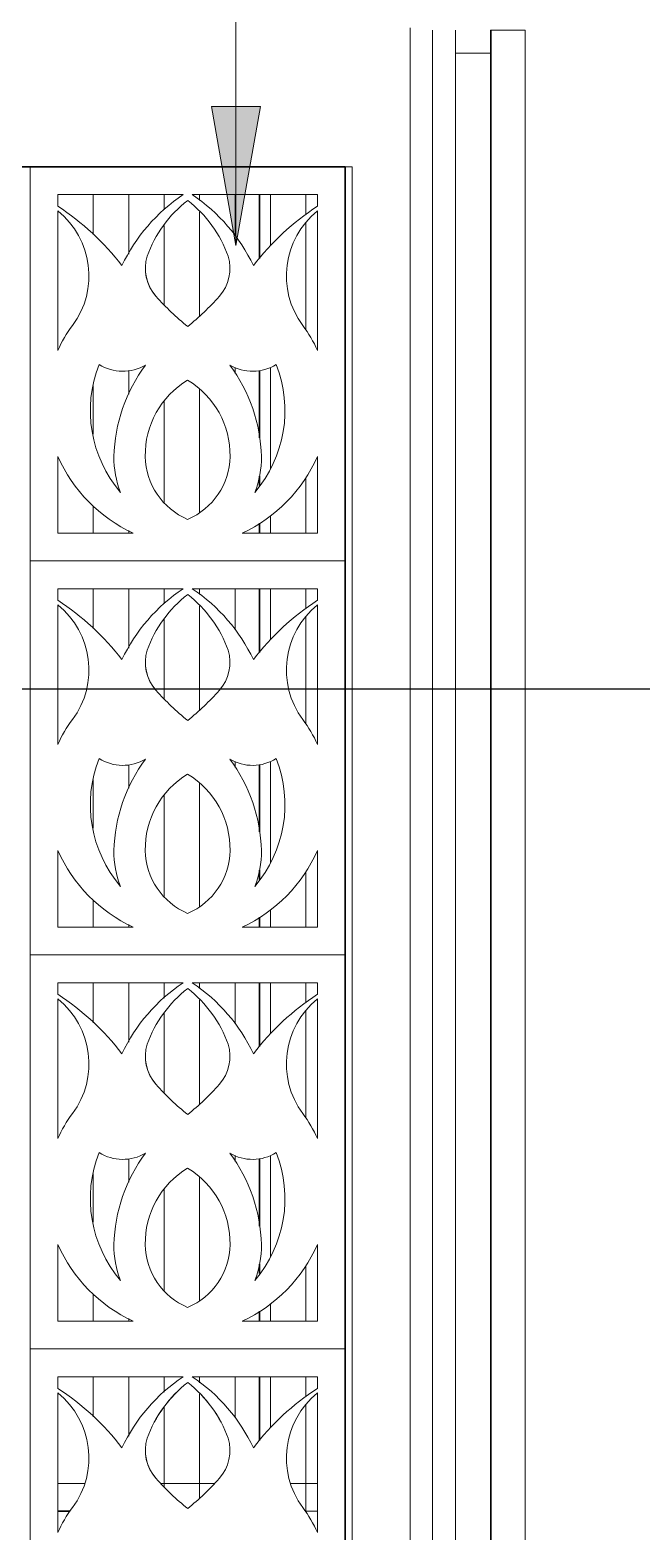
# Model space of a CAD drawing. Header units: millimetres. Extents: x -153298 to 620751, y -313239 to 250031.
# Drawn here: x 115923 to 117243, y -285742 to -282502 of the extents above; entities that cross this region are included whole.
import ezdxf

# ---------------------------------------------------------------- set-up
doc = ezdxf.new("R2010")
doc.units = ezdxf.units.MM
for name, color, linetype, lineweight in [('A-DETL', 7, 'Continuous', 70), ('A-GENM', 7, 'Continuous', 9), ('A-GLAZ-CURT', 7, 'Continuous', 9), ('A-ROOM-IDEN', 7, 'Continuous', 25), ('G-ANNO-TEXT', 7, 'Continuous', 9), ('WALL-E', 7, 'Continuous', 35)]:
    doc.layers.add(name, color=color, linetype=linetype, lineweight=lineweight)

# ---------------------------------------------------------------- blocks, each defined once
blk = doc.blocks.new('DPA_CP_Entrance Louver Grill Vertical Z - Louver Grill Vertical Z-V15-2120-01 ENTRANCE 1 SECTION A')
at = {"layer": 'A-GLAZ-CURT', "color": 7}
for p, q in [((-867267.4, 110810), (-867210.2, 110810)), ((-867267.4, 110810), (-867210.2, 110810)), ((-867045.3, 110810), (-866929.4, 110810)), ((-867045.3, 110810), (-866929.4, 110810)), ((-866764.6, 110810), (-866707.4, 110810)), ((-866764.6, 110810), (-866707.4, 110810)), ((-867241, 110750), (-867267.4, 110750)), ((-867267.4, 110750), (-867241, 110750)), ((-866707.4, 110750), (-866733.8, 110750)), ((-866733.8, 110750), (-866707.4, 110750))]:
    blk.add_line(p, q, dxfattribs=at)
blk = doc.blocks.new('GM_Louver Grill Vertical Z - Z Profile-V136-2120-01 ENTRANCE 1 SECTION A')
at = {"layer": 'A-GENM', "color": 7}
for p, q in [((-866808.8, 113479.7), (-866808.8, 113590)), ((-866808.8, 112998.2), (-866808.8, 113217.4)), ((-866808.8, 112860), (-866808.8, 112897.9)), ((-866808.8, 112629.7), (-866808.8, 112740)), ((-866808.8, 112148.2), (-866808.8, 112367.4)), ((-866808.8, 112010), (-866808.8, 112047.9)), ((-866808.8, 111779.7), (-866808.8, 111890)), ((-866808.8, 111298.2), (-866808.8, 111517.4)), ((-866808.8, 111160), (-866808.8, 111197.9)), ((-866808.8, 110929.7), (-866808.8, 111040))]:
    blk.add_line(p, q, dxfattribs=at)
blk = doc.blocks.new('GM_Louver Grill Vertical Z - Z Profile-V137-2120-01 ENTRANCE 1 SECTION A')
at = {"layer": 'A-GENM', "color": 7}
for p, q in [((-866885.2, 113501.4), (-866885.2, 113590)), ((-866885.2, 113204.4), (-866885.2, 113217.2)), ((-866885.2, 112651.4), (-866885.2, 112740)), ((-866885.2, 112354.4), (-866885.2, 112367.2)), ((-866885.2, 111801.4), (-866885.2, 111890)), ((-866885.2, 111504.4), (-866885.2, 111517.2)), ((-866885.2, 110951.4), (-866885.2, 111040))]:
    blk.add_line(p, q, dxfattribs=at)
blk = doc.blocks.new('GM_Louver Grill Vertical Z - Z Profile-V138-2120-01 ENTRANCE 1 SECTION A')
at = {"layer": 'A-GENM', "color": 7}
for p, q in [((-866961.6, 113577.2), (-866961.6, 113590)), ((-866961.6, 113328.3), (-866961.6, 113553.2)), ((-866961.6, 112904), (-866961.6, 113170.6)), ((-866961.6, 112727.2), (-866961.6, 112740)), ((-866961.6, 112478.3), (-866961.6, 112703.2)), ((-866961.6, 112054), (-866961.6, 112320.6)), ((-866961.6, 111877.2), (-866961.6, 111890)), ((-866961.6, 111628.3), (-866961.6, 111853.2)), ((-866961.6, 111204), (-866961.6, 111470.6)), ((-866961.6, 111027.2), (-866961.6, 111040)), ((-866961.6, 110778.3), (-866961.6, 111003.2))]:
    blk.add_line(p, q, dxfattribs=at)
blk = doc.blocks.new('GM_Louver Grill Vertical Z - Z Profile-V139-2120-01 ENTRANCE 1 SECTION A')
at = {"layer": 'A-GENM', "color": 7}
for p, q in [((-867038, 113557), (-867038, 113590)), ((-867038, 113352.5), (-867038, 113523.7)), ((-867038, 112925.5), (-867038, 113144.2)), ((-867038, 112707), (-867038, 112740)), ((-867038, 112502.5), (-867038, 112673.7)), ((-867038, 112075.5), (-867038, 112294.2)), ((-867038, 111857), (-867038, 111890)), ((-867038, 111652.5), (-867038, 111823.7)), ((-867038, 111225.5), (-867038, 111444.2)), ((-867038, 111007), (-867038, 111040)), ((-867038, 110802.5), (-867038, 110973.7))]:
    blk.add_line(p, q, dxfattribs=at)
blk = doc.blocks.new('GM_Louver Grill Vertical Z - Z Profile-V140-2120-01 ENTRANCE 1 SECTION A')
at = {"layer": 'A-GENM', "color": 7}
for p, q in [((-867114.4, 113461.8), (-867114.4, 113590)), ((-867114.4, 113159.6), (-867114.4, 113210)), ((-867114.4, 112860), (-867114.4, 112865.4)), ((-867114.4, 112611.8), (-867114.4, 112740)), ((-867114.4, 112309.6), (-867114.4, 112360)), ((-867114.4, 112010), (-867114.4, 112015.4)), ((-867114.4, 111761.8), (-867114.4, 111890)), ((-867114.4, 111459.6), (-867114.4, 111510)), ((-867114.4, 111160), (-867114.4, 111165.4)), ((-867114.4, 110911.8), (-867114.4, 111040))]:
    blk.add_line(p, q, dxfattribs=at)
blk = doc.blocks.new('GM_Louver Grill Vertical Z - Z Profile-V141-2120-01 ENTRANCE 1 SECTION A')
at = {"layer": 'A-GENM', "color": 7}
for p, q in [((-867190.9, 113503.8), (-867190.9, 113590)), ((-867190.9, 113073.2), (-867190.9, 113177.7)), ((-867190.9, 112860), (-867190.9, 112919)), ((-867190.9, 112653.8), (-867190.9, 112740)), ((-867190.9, 112223.2), (-867190.9, 112327.7)), ((-867190.9, 112010), (-867190.9, 112069)), ((-867190.9, 111803.8), (-867190.9, 111890)), ((-867190.9, 111373.2), (-867190.9, 111477.7)), ((-867190.9, 111160), (-867190.9, 111219)), ((-867190.9, 110953.8), (-867190.9, 111040))]:
    blk.add_line(p, q, dxfattribs=at)
blk = doc.blocks.new('GM_Louver Grill Vertical Z - Z Profile-V142-2120-01 ENTRANCE 1 SECTION A')
at = {"layer": 'A-GENM', "color": 7}
for p, q in [((-867267.3, 113564.9), (-867267.3, 113590)), ((-867267.3, 113254.1), (-867267.3, 113554.9)), ((-867267.3, 112860), (-867267.3, 113025.1)), ((-867267.3, 112714.9), (-867267.3, 112740)), ((-867267.3, 112404.1), (-867267.3, 112704.9)), ((-867267.3, 112010), (-867267.3, 112175.1)), ((-867267.3, 111864.9), (-867267.3, 111890)), ((-867267.3, 111554.1), (-867267.3, 111854.9)), ((-867267.3, 111160), (-867267.3, 111325.1)), ((-867267.3, 111014.9), (-867267.3, 111040)), ((-867267.3, 110750), (-867267.3, 111004.9))]:
    blk.add_line(p, q, dxfattribs=at)
blk = doc.blocks.new('GM_Louver Grill Vertical Z - Z Profile-V149-2120-01 ENTRANCE 1 SECTION A')
at = {"layer": 'A-GENM', "color": 7}
for p, q in [((-866732.4, 113546.6), (-866732.4, 113590)), ((-866732.4, 113297.9), (-866732.4, 113529)), ((-866732.4, 112860), (-866732.4, 112980.1)), ((-866732.4, 112696.6), (-866732.4, 112740)), ((-866732.4, 112447.9), (-866732.4, 112679)), ((-866732.4, 112010), (-866732.4, 112130.1)), ((-866732.4, 111846.6), (-866732.4, 111890)), ((-866732.4, 111597.9), (-866732.4, 111829)), ((-866732.4, 111160), (-866732.4, 111280.1)), ((-866732.4, 110996.6), (-866732.4, 111040)), ((-866732.4, 110750), (-866732.4, 110979))]:
    blk.add_line(p, q, dxfattribs=at)
blk = doc.blocks.new('CP_Facade_FeaturePanel - FeaturePanel-V168-2120-01 ENTRANCE 1 SECTION A')
at = {"layer": 'A-GLAZ-CURT', "color": 7}
for p, q in [((-866647.4, 111100), (-867327.4, 111100)), ((-867327.4, 111100), (-867327.4, 110250)), ((-867327.4, 110250), (-867327.4, 111100)), ((-867327.4, 111100), (-866647.4, 111100)), ((-866647.4, 110250), (-866647.4, 111100)), ((-866647.4, 111100), (-866647.4, 110250)), ((-867267.4, 111015), (-867267.4, 111040)), ((-867267.4, 111040), (-866997.4, 111040)), ((-866997.4, 111040), (-867267.4, 111040)), ((-867267.4, 111040), (-867267.4, 111015)), ((-866977.4, 111040), (-866707.4, 111040)), ((-866707.4, 111040), (-866977.4, 111040)), ((-866707.4, 111040), (-866707.4, 111015)), ((-866707.4, 111015), (-866707.4, 111040)), ((-867267.4, 110703.8), (-867267.4, 111005)), ((-867267.4, 111005), (-867267.4, 110703.8)), ((-866707.4, 111005), (-866707.4, 110703.8)), ((-866707.4, 110703.8), (-866707.4, 111005)), ((-867267.4, 110310), (-867267.4, 110475)), ((-867267.4, 110475), (-867267.4, 110310)), ((-866707.4, 110475), (-866707.4, 110310)), ((-866707.4, 110310), (-866707.4, 110475)), ((-867105.1, 110310), (-867267.4, 110310)), ((-867267.4, 110310), (-867105.1, 110310)), ((-866707.4, 110310), (-866869.7, 110310)), ((-866869.7, 110310), (-866707.4, 110310)), ((-867327.4, 110250), (-866647.4, 110250)), ((-866647.4, 110250), (-867327.4, 110250))]:
    blk.add_line(p, q, dxfattribs=at)
for centre, radius, start, end in [((-866783.1, 110722.3), 383.2, 123.9981, 154.5541), ((-866783.1, 110722.3), 383.2, 123.9981, 154.5541), ((-867191.6, 110722.3), 383.2, 25.4459, 56.0019), ((-867191.6, 110722.3), 383.2, 25.4459, 56.0019), ((-867574.1, 110545.2), 561, 37.5261, 56.8621), ((-867574.1, 110545.2), 561, 37.5261, 56.8621), ((-867380, 110865), 179.7, 323.3195, 51.1914), ((-867380, 110865), 179.7, 323.3195, 51.1914), ((-866824.6, 110817.3), 265.8, 127.7601, 160.2399), ((-866824.6, 110817.3), 265.8, 127.7601, 160.1388), ((-867150.1, 110817.3), 265.8, 19.7601, 52.2399), ((-867150.1, 110817.3), 265.8, 19.8612, 52.2399), ((-866400.7, 110545.2), 561, 123.1379, 142.4739), ((-866400.7, 110545.2), 561, 123.1379, 142.4739), ((-866594.8, 110865), 179.7, 128.8086, 216.6805), ((-866594.8, 110865), 179.7, 128.8086, 216.6805), ((-866987.9, 110881), 90.7, 163.2297, 221.8239), ((-866987.9, 110881), 90.7, 163.2297, 221.175), ((-866986.8, 110881), 90.7, 318.1761, 16.7703), ((-866986.8, 110881), 90.7, 318.1761, 16.7703), ((-866617.3, 111212.6), 588, 221.8239, 230.9994), ((-866617.3, 111212.6), 588, 221.8239, 230.9994), ((-867357.4, 111212.6), 588, 309.0006, 318.1761), ((-867357.4, 111212.6), 588, 309.0006, 318.1761), ((-867010, 110589.4), 281.7, 143.3195, 156.0312), ((-867010, 110589.4), 281.7, 143.3195, 156.0312), ((-866964.8, 110589.4), 281.7, 23.9688, 36.6805), ((-866964.8, 110589.4), 281.7, 23.9688, 36.6805), ((-866926.2, 110574.1), 271.1, 158.5051, 220.5829), ((-866926.2, 110574.1), 271.1, 158.5051, 220.5829), ((-867127.4, 110755.7), 96.8, 238.2187, 300.5888), ((-867127.4, 110755.7), 96.8, 238.2187, 300.5888), ((-866806.9, 110468.1), 339.5, 143.0177, 178.8347), ((-866806.9, 110468.1), 339.5, 143.0177, 178.8347), ((-866847.4, 110755.7), 96.8, 239.4112, 301.7813), ((-866847.4, 110755.7), 96.8, 239.4112, 301.7813), ((-867167.8, 110468.1), 339.5, 1.1653, 36.9823), ((-867167.8, 110468.1), 339.5, 1.1653, 36.9823), ((-867048.6, 110574.1), 271.1, 319.4171, 21.4949), ((-867048.6, 110574.1), 271.1, 319.4171, 21.4949), ((-866890.1, 110478.2), 188.8, 121.0217, 180.9783), ((-866890.1, 110478.2), 188.8, 121.0217, 180.9783), ((-867084.7, 110478.2), 188.8, 359.0217, 58.9783), ((-867084.7, 110478.2), 188.8, 359.0217, 58.9783), ((-866966.2, 110608.9), 329.6, 203.9688, 245.0817), ((-866966.2, 110608.9), 329.6, 203.9688, 245.0817), ((-866952.1, 110471), 194.3, 178.8347, 202.1764), ((-866952.1, 110471), 194.3, 178.8347, 202.1764), ((-866928.8, 110477.6), 150.1, 180.9783, 247.0217), ((-866928.8, 110477.6), 150.1, 180.9783, 247.0217), ((-867046, 110477.6), 150.1, 292.9783, 359.0217), ((-867046, 110477.6), 150.1, 292.9783, 359.0217), ((-867008.5, 110608.9), 329.6, 294.9183, 336.0312), ((-867008.5, 110608.9), 329.6, 294.9183, 336.0312), ((-867022.6, 110471), 194.3, 337.8236, 1.1653), ((-867022.6, 110471), 194.3, 337.8236, 1.1653)]:
    blk.add_arc(centre, radius, start, end, dxfattribs=at)
blk = doc.blocks.new('CP_Facade_FeaturePanel - FeaturePanel-V171-2120-01 ENTRANCE 1 SECTION A')
at = {"layer": 'A-GLAZ-CURT', "color": 7}
for p, q in [((-866647.4, 111950), (-867327.4, 111950)), ((-867327.4, 111950), (-867327.4, 111100)), ((-867327.4, 111100), (-867327.4, 111950)), ((-867327.4, 111950), (-866647.4, 111950)), ((-866647.4, 111100), (-866647.4, 111950)), ((-866647.4, 111950), (-866647.4, 111100)), ((-867267.4, 111865), (-867267.4, 111890)), ((-867267.4, 111890), (-866997.4, 111890)), ((-866997.4, 111890), (-867267.4, 111890)), ((-867267.4, 111890), (-867267.4, 111865)), ((-866977.4, 111890), (-866707.4, 111890)), ((-866707.4, 111890), (-866977.4, 111890)), ((-866707.4, 111890), (-866707.4, 111865)), ((-866707.4, 111865), (-866707.4, 111890)), ((-867267.4, 111553.8), (-867267.4, 111855)), ((-867267.4, 111855), (-867267.4, 111553.8)), ((-866707.4, 111855), (-866707.4, 111553.8)), ((-866707.4, 111553.8), (-866707.4, 111855)), ((-867267.4, 111160), (-867267.4, 111325)), ((-867267.4, 111325), (-867267.4, 111160)), ((-866707.4, 111325), (-866707.4, 111160)), ((-866707.4, 111160), (-866707.4, 111325)), ((-867105.1, 111160), (-867267.4, 111160)), ((-867267.4, 111160), (-867105.1, 111160)), ((-866707.4, 111160), (-866869.7, 111160)), ((-866869.7, 111160), (-866707.4, 111160)), ((-867327.4, 111100), (-866647.4, 111100)), ((-866647.4, 111100), (-867327.4, 111100))]:
    blk.add_line(p, q, dxfattribs=at)
for centre, radius, start, end in [((-866783.1, 111572.3), 383.2, 123.9981, 154.5541), ((-866783.1, 111572.3), 383.2, 123.9981, 154.5541), ((-866824.6, 111667.3), 265.8, 127.7601, 160.2399), ((-866824.6, 111667.3), 265.8, 127.7601, 160.2399), ((-867150.1, 111667.3), 265.8, 19.7601, 52.2399), ((-867150.1, 111667.3), 265.8, 19.7601, 52.2399), ((-867191.6, 111572.3), 383.2, 25.4459, 56.0019), ((-867191.6, 111572.3), 383.2, 25.4459, 56.0019), ((-867574.1, 111395.2), 561, 37.5261, 56.8621), ((-867574.1, 111395.2), 561, 37.5261, 56.8621), ((-867380, 111715), 179.7, 323.3195, 51.1914), ((-867380, 111715), 179.7, 323.3195, 51.1914), ((-866400.7, 111395.2), 561, 123.1379, 142.4739), ((-866400.7, 111395.2), 561, 123.1379, 142.4739), ((-866594.8, 111715), 179.7, 128.8086, 216.6805), ((-866594.8, 111715), 179.7, 128.8086, 216.6805), ((-866987.9, 111731), 90.7, 163.2297, 221.8239), ((-866987.9, 111731), 90.7, 163.2297, 221.175), ((-866986.8, 111731), 90.7, 318.1761, 16.7703), ((-866986.8, 111731), 90.7, 318.1761, 16.7703), ((-866617.3, 112062.6), 588, 221.8239, 230.9994), ((-866617.3, 112062.6), 588, 221.8239, 230.9994), ((-867357.4, 112062.6), 588, 309.0006, 318.1761), ((-867357.4, 112062.6), 588, 309.0006, 318.1761), ((-867010, 111439.4), 281.7, 143.3195, 156.0312), ((-867010, 111439.4), 281.7, 143.3195, 156.0312), ((-866964.8, 111439.4), 281.7, 23.9688, 36.6805), ((-866964.8, 111439.4), 281.7, 23.9688, 36.6805), ((-866926.2, 111424.1), 271.1, 158.5051, 220.5829), ((-866926.2, 111424.1), 271.1, 158.5051, 220.5829), ((-867127.4, 111605.7), 96.8, 238.2187, 300.5888), ((-867127.4, 111605.7), 96.8, 238.2187, 300.5888), ((-866806.9, 111318.1), 339.5, 143.0177, 178.8347), ((-866806.9, 111318.1), 339.5, 143.0177, 178.8347), ((-866847.4, 111605.7), 96.8, 239.4112, 301.7813), ((-866847.4, 111605.7), 96.8, 239.4112, 301.7813), ((-867167.8, 111318.1), 339.5, 1.1653, 36.9823), ((-867167.8, 111318.1), 339.5, 1.1653, 36.9823), ((-867048.6, 111424.1), 271.1, 319.4171, 21.4949), ((-867048.6, 111424.1), 271.1, 319.4171, 21.4949), ((-866890.1, 111328.2), 188.8, 121.0217, 180.9783), ((-866890.1, 111328.2), 188.8, 121.0217, 180.9783), ((-867084.7, 111328.2), 188.8, 359.0217, 58.9783), ((-867084.7, 111328.2), 188.8, 359.0217, 58.9783), ((-866966.2, 111458.9), 329.6, 203.9688, 245.0817), ((-866966.2, 111458.9), 329.6, 203.9688, 245.0817), ((-866952.1, 111321), 194.3, 178.8347, 202.1764), ((-866952.1, 111321), 194.3, 178.8347, 202.1764), ((-866928.8, 111327.6), 150.1, 180.9783, 247.0217), ((-866928.8, 111327.6), 150.1, 180.9783, 247.0217), ((-867046, 111327.6), 150.1, 292.9783, 359.0217), ((-867046, 111327.6), 150.1, 292.9783, 359.0217), ((-867008.5, 111458.9), 329.6, 294.9183, 336.0312), ((-867008.5, 111458.9), 329.6, 294.9183, 336.0312), ((-867022.6, 111321), 194.3, 337.8236, 1.1653), ((-867022.6, 111321), 194.3, 337.8236, 1.1653)]:
    blk.add_arc(centre, radius, start, end, dxfattribs=at)
blk = doc.blocks.new('DPA_CP_Entrance Louver Grill Vertical Z - Louver Grill Vertical Z-18399351-2120-01 ENTRANCE 1 SECTION A')
at = {"layer": 'A-GLAZ-CURT', "color": 7}
for p, q in [((-866459.4, 113945.1), (-866459.4, 105550)), ((-866459.4, 113945.1), (-866459.4, 105550)), ((-866409.4, 105550), (-866409.4, 113945.1)), ((-866409.4, 113945.1), (-866409.4, 105550)), ((-866409.4, 105550), (-866409.4, 113945.1)), ((-866409.4, 113945.1), (-866409.4, 105550)), ((-866409.4, 113945.1), (-866409.4, 113895.1)), ((-866409.4, 113895.1), (-866409.4, 113945.1)), ((-866334.4, 105550), (-866334.4, 113945.1)), ((-866334.4, 113945.1), (-866334.4, 105550)), ((-866334.4, 105550), (-866334.4, 113945.1)), ((-866334.4, 113945.1), (-866334.4, 105550)), ((-866334.4, 113895.1), (-866334.4, 113945.1)), ((-866334.4, 113945.1), (-866334.4, 113895.1)), ((-866259.4, 105550), (-866259.4, 113945.1)), ((-866259.4, 105550), (-866259.4, 113945.1)), ((-866259.4, 113945.1), (-866259.4, 105550)), ((-866259.4, 113945.1), (-866259.4, 105550)), ((-866409.4, 113895.1), (-866334.4, 113895.1)), ((-866334.4, 113895.1), (-866409.4, 113895.1))]:
    blk.add_line(p, q, dxfattribs=at)
blk = doc.blocks.new('GM_Louver Grill Vertical Z - Z Profile-V247-2120-01 ENTRANCE 1 SECTION A')
at = {"layer": 'A-GENM', "color": 7}
for p, q in [((-866334.4, 113945.1), (-866332.4, 113945.1)), ((-866261.4, 113945.1), (-866334.4, 113945.1)), ((-866334.4, 105550), (-866334.4, 113945.1)), ((-866334.4, 113945.1), (-866334.4, 105550)), ((-866332.4, 113945.1), (-866259.4, 113945.1)), ((-866259.4, 113945.1), (-866261.4, 113945.1)), ((-866259.4, 113945.1), (-866259.4, 105550)), ((-866259.4, 113945.1), (-866259.4, 105550)), ((-866259.4, 105550), (-866259.4, 113945.1))]:
    blk.add_line(p, q, dxfattribs=at)
blk = doc.blocks.new('DPA_CP_Entrance Louver Grill Vertical Z - Louver Grill Vertical Z-V248-2120-01 ENTRANCE 1 SECTION A')
at = {"layer": 'A-GLAZ-CURT', "color": 7}
for p, q in [((-866459.4, 113945.1), (-866459.4, 105550)), ((-866459.4, 113945.1), (-866459.4, 105550)), ((-866459.4, 113945.1), (-866459.4, 105550)), ((-866459.4, 113945.1), (-866459.4, 105550)), ((-866409.4, 105550), (-866409.4, 113945.1)), ((-866409.4, 113945.1), (-866409.4, 105550)), ((-866409.4, 105550), (-866409.4, 113945.1)), ((-866409.4, 113945.1), (-866409.4, 105550)), ((-866409.4, 113945.1), (-866409.4, 113895.1)), ((-866409.4, 113895.1), (-866409.4, 113945.1)), ((-866334.4, 105550), (-866334.4, 113945.1)), ((-866334.4, 113945.1), (-866334.4, 105550)), ((-866334.4, 105550), (-866334.4, 113945.1)), ((-866334.4, 113945.1), (-866334.4, 105550)), ((-866334.4, 113895.1), (-866334.4, 113945.1)), ((-866334.4, 113945.1), (-866334.4, 113895.1)), ((-866259.4, 105550), (-866259.4, 113945.1)), ((-866259.4, 105550), (-866259.4, 113945.1)), ((-866259.4, 113945.1), (-866259.4, 105550)), ((-866259.4, 113945.1), (-866259.4, 105550)), ((-866409.4, 113895.1), (-866334.4, 113895.1)), ((-866334.4, 113895.1), (-866409.4, 113895.1))]:
    blk.add_line(p, q, dxfattribs=at)
blk = doc.blocks.new('DPA_CP_Entrance Louver Grill Vertical Z - Louver Grill Vertical Z-V249-2120-01 ENTRANCE 1 SECTION A')
at = {"layer": 'A-GLAZ-CURT', "color": 7}
for p, q in [((-866459.4, 113945.1), (-866459.4, 105550)), ((-866459.4, 113945.1), (-866459.4, 105550)), ((-866459.4, 113945.1), (-866459.4, 105550)), ((-866459.4, 113945.1), (-866459.4, 105550)), ((-866409.4, 105550), (-866409.4, 113945.1)), ((-866409.4, 113945.1), (-866409.4, 105550)), ((-866409.4, 105550), (-866409.4, 113945.1)), ((-866409.4, 113945.1), (-866409.4, 105550)), ((-866409.4, 113945.1), (-866409.4, 113895.1)), ((-866409.4, 113895.1), (-866409.4, 113945.1)), ((-866334.4, 105550), (-866334.4, 113945.1)), ((-866334.4, 113945.1), (-866334.4, 105550)), ((-866334.4, 105550), (-866334.4, 113945.1)), ((-866334.4, 113945.1), (-866334.4, 105550)), ((-866334.4, 113895.1), (-866334.4, 113945.1)), ((-866334.4, 113945.1), (-866334.4, 113895.1)), ((-866332.4, 105550), (-866332.4, 113945.1)), ((-866332.4, 105550), (-866332.4, 113945.1)), ((-866259.4, 105550), (-866259.4, 113945.1)), ((-866259.4, 105550), (-866259.4, 113945.1)), ((-866259.4, 113945.1), (-866259.4, 105550)), ((-866259.4, 113945.1), (-866259.4, 105550)), ((-866409.4, 113895.1), (-866334.4, 113895.1)), ((-866334.4, 113895.1), (-866409.4, 113895.1))]:
    blk.add_line(p, q, dxfattribs=at)
blk = doc.blocks.new('GM_Louver Grill Vertical Z - Z Profile-V250-2120-01 ENTRANCE 1 SECTION A')
at = {"layer": 'A-GENM', "color": 7}
for p, q in [((-866334.4, 113945.1), (-866332.4, 113945.1)), ((-866261.4, 113945.1), (-866334.4, 113945.1)), ((-866334.4, 105550), (-866334.4, 113945.1)), ((-866334.4, 113945.1), (-866334.4, 105550)), ((-866332.4, 113945.1), (-866259.4, 113945.1)), ((-866332.4, 105550), (-866332.4, 113945.1)), ((-866332.4, 113945.1), (-866332.4, 105550)), ((-866259.4, 113945.1), (-866261.4, 113945.1)), ((-866259.4, 113945.1), (-866259.4, 105550)), ((-866259.4, 113945.1), (-866259.4, 105550)), ((-866259.4, 105550), (-866259.4, 113945.1))]:
    blk.add_line(p, q, dxfattribs=at)

msp = doc.modelspace()

# ---------------------------------------------------------------- hatches: boundary and pattern name
at = {"layer": 'G-ANNO-TEXT'}
msp.add_hatch(color=7, dxfattribs=at).paths.add_polyline_path([(116366.9932, -282966.5479), (116419.8913, -282666.5479), (116314.0951, -282666.5479)])

# ---------------------------------------------------------------- linework, layer by layer
at = {"layer": 'A-DETL', "color": 7, "lineweight": 9}
for p, q in [((116742.88, -286696.753), (116742.88, -282496.753)), ((113882.88, -282796.753), (116617.88, -282796.753)), ((116617.88, -282796.753), (116617.88, -286196.753))]:
    msp.add_line(p, q, dxfattribs=at)
at = {"layer": 'A-ROOM-IDEN', "color": 7}
msp.add_line((112797.9504, -283922.7219), (117858.0847, -283922.7219), dxfattribs=at)
at = {"layer": 'G-ANNO-TEXT', "color": 7}
for p, q in [((116366.9932, -282966.5479), (116366.9932, -280990.084)), ((116419.8913, -282666.5479), (116314.0951, -282666.5479)), ((116314.0951, -282666.5479), (116366.9932, -282966.5479)), ((116366.9932, -282966.5479), (116419.8913, -282666.5479))]:
    msp.add_line(p, q, dxfattribs=at)
at = {"layer": 'WALL-E', "color": 7}
for p, q in [((116602.88, -282796.753), (113882.88, -282796.753)), ((113882.88, -282796.753), (116602.88, -282796.753)), ((116602.88, -286196.753), (116602.88, -282796.753)), ((116602.88, -282796.753), (116602.88, -286196.753)), ((116417.88, -282994.4225), (116417.88, -282856.753)), ((116417.88, -282856.753), (116417.88, -282994.4225)), ((116417.88, -283381.5767), (116417.88, -283236.3979)), ((116417.88, -283236.3979), (116417.88, -283381.5767)), ((116417.88, -283483.8884), (116417.88, -283463.6946)), ((116417.88, -283463.6946), (116417.88, -283483.8884)), ((116417.88, -283586.753), (116417.88, -283565.1749)), ((116417.88, -283565.1749), (116417.88, -283586.753)), ((116417.88, -283844.4225), (116417.88, -283706.753)), ((116417.88, -283706.753), (116417.88, -283844.4225)), ((116417.88, -284231.5767), (116417.88, -284086.3979)), ((116417.88, -284086.3979), (116417.88, -284231.5767)), ((116417.88, -284333.8884), (116417.88, -284313.6946)), ((116417.88, -284313.6946), (116417.88, -284333.8884)), ((116417.88, -284436.753), (116417.88, -284415.1749)), ((116417.88, -284415.1749), (116417.88, -284436.753)), ((116417.88, -284694.4225), (116417.88, -284556.753)), ((116417.88, -284556.753), (116417.88, -284694.4225)), ((116417.88, -285081.5767), (116417.88, -284936.3979)), ((116417.88, -284936.3979), (116417.88, -285081.5767)), ((116417.88, -285183.8884), (116417.88, -285163.6946)), ((116417.88, -285163.6946), (116417.88, -285183.8884)), ((116417.88, -285286.753), (116417.88, -285265.1749)), ((116417.88, -285265.1749), (116417.88, -285286.753)), ((116417.88, -285544.4225), (116417.88, -285406.753)), ((116417.88, -285406.753), (116417.88, -285544.4225)), ((116009.2841, -285696.753), (115982.88, -285696.753)), ((115982.88, -285696.753), (116009.2841, -285696.753))]:
    msp.add_line(p, q, dxfattribs=at)

# ---------------------------------------------------------------- block references
at = {"layer": 'A-GENM', "color": 7}
for name in ['GM_Louver Grill Vertical Z - Z Profile-V142-2120-01 ENTRANCE 1 SECTION A', 'GM_Louver Grill Vertical Z - Z Profile-V141-2120-01 ENTRANCE 1 SECTION A', 'GM_Louver Grill Vertical Z - Z Profile-V140-2120-01 ENTRANCE 1 SECTION A', 'GM_Louver Grill Vertical Z - Z Profile-V139-2120-01 ENTRANCE 1 SECTION A', 'GM_Louver Grill Vertical Z - Z Profile-V138-2120-01 ENTRANCE 1 SECTION A', 'GM_Louver Grill Vertical Z - Z Profile-V137-2120-01 ENTRANCE 1 SECTION A', 'GM_Louver Grill Vertical Z - Z Profile-V136-2120-01 ENTRANCE 1 SECTION A', 'GM_Louver Grill Vertical Z - Z Profile-V149-2120-01 ENTRANCE 1 SECTION A', 'GM_Louver Grill Vertical Z - Z Profile-V247-2120-01 ENTRANCE 1 SECTION A', 'GM_Louver Grill Vertical Z - Z Profile-V247-2120-01 ENTRANCE 1 SECTION A', 'GM_Louver Grill Vertical Z - Z Profile-V247-2120-01 ENTRANCE 1 SECTION A', 'GM_Louver Grill Vertical Z - Z Profile-V247-2120-01 ENTRANCE 1 SECTION A', 'GM_Louver Grill Vertical Z - Z Profile-V247-2120-01 ENTRANCE 1 SECTION A', 'GM_Louver Grill Vertical Z - Z Profile-V247-2120-01 ENTRANCE 1 SECTION A', 'GM_Louver Grill Vertical Z - Z Profile-V247-2120-01 ENTRANCE 1 SECTION A', 'GM_Louver Grill Vertical Z - Z Profile-V247-2120-01 ENTRANCE 1 SECTION A', 'GM_Louver Grill Vertical Z - Z Profile-V247-2120-01 ENTRANCE 1 SECTION A', 'GM_Louver Grill Vertical Z - Z Profile-V247-2120-01 ENTRANCE 1 SECTION A', 'GM_Louver Grill Vertical Z - Z Profile-V247-2120-01 ENTRANCE 1 SECTION A', 'GM_Louver Grill Vertical Z - Z Profile-V247-2120-01 ENTRANCE 1 SECTION A', 'GM_Louver Grill Vertical Z - Z Profile-V247-2120-01 ENTRANCE 1 SECTION A', 'GM_Louver Grill Vertical Z - Z Profile-V247-2120-01 ENTRANCE 1 SECTION A', 'GM_Louver Grill Vertical Z - Z Profile-V247-2120-01 ENTRANCE 1 SECTION A', 'GM_Louver Grill Vertical Z - Z Profile-V247-2120-01 ENTRANCE 1 SECTION A', 'GM_Louver Grill Vertical Z - Z Profile-V247-2120-01 ENTRANCE 1 SECTION A', 'GM_Louver Grill Vertical Z - Z Profile-V247-2120-01 ENTRANCE 1 SECTION A', 'GM_Louver Grill Vertical Z - Z Profile-V247-2120-01 ENTRANCE 1 SECTION A', 'GM_Louver Grill Vertical Z - Z Profile-V247-2120-01 ENTRANCE 1 SECTION A', 'GM_Louver Grill Vertical Z - Z Profile-V247-2120-01 ENTRANCE 1 SECTION A', 'GM_Louver Grill Vertical Z - Z Profile-V247-2120-01 ENTRANCE 1 SECTION A', 'GM_Louver Grill Vertical Z - Z Profile-V247-2120-01 ENTRANCE 1 SECTION A', 'GM_Louver Grill Vertical Z - Z Profile-V247-2120-01 ENTRANCE 1 SECTION A', 'GM_Louver Grill Vertical Z - Z Profile-V247-2120-01 ENTRANCE 1 SECTION A', 'GM_Louver Grill Vertical Z - Z Profile-V247-2120-01 ENTRANCE 1 SECTION A', 'GM_Louver Grill Vertical Z - Z Profile-V250-2120-01 ENTRANCE 1 SECTION A', 'GM_Louver Grill Vertical Z - Z Profile-V250-2120-01 ENTRANCE 1 SECTION A', 'GM_Louver Grill Vertical Z - Z Profile-V250-2120-01 ENTRANCE 1 SECTION A', 'GM_Louver Grill Vertical Z - Z Profile-V250-2120-01 ENTRANCE 1 SECTION A', 'GM_Louver Grill Vertical Z - Z Profile-V250-2120-01 ENTRANCE 1 SECTION A', 'GM_Louver Grill Vertical Z - Z Profile-V250-2120-01 ENTRANCE 1 SECTION A', 'GM_Louver Grill Vertical Z - Z Profile-V250-2120-01 ENTRANCE 1 SECTION A', 'GM_Louver Grill Vertical Z - Z Profile-V250-2120-01 ENTRANCE 1 SECTION A', 'GM_Louver Grill Vertical Z - Z Profile-V250-2120-01 ENTRANCE 1 SECTION A', 'GM_Louver Grill Vertical Z - Z Profile-V250-2120-01 ENTRANCE 1 SECTION A', 'GM_Louver Grill Vertical Z - Z Profile-V250-2120-01 ENTRANCE 1 SECTION A', 'GM_Louver Grill Vertical Z - Z Profile-V250-2120-01 ENTRANCE 1 SECTION A', 'GM_Louver Grill Vertical Z - Z Profile-V250-2120-01 ENTRANCE 1 SECTION A']:
    msp.add_blockref(name, (983250.2539, -396446.753), dxfattribs=at)
at = {"layer": 'A-GLAZ-CURT', "color": 7}
for name, p in [('DPA_CP_Entrance Louver Grill Vertical Z - Louver Grill Vertical Z-V15-2120-01 ENTRANCE 1 SECTION A', (983250.2539, -396446.753)), ('DPA_CP_Entrance Louver Grill Vertical Z - Louver Grill Vertical Z-18399351-2120-01 ENTRANCE 1 SECTION A', (983250.2539, -396446.753)), ('DPA_CP_Entrance Louver Grill Vertical Z - Louver Grill Vertical Z-V248-2120-01 ENTRANCE 1 SECTION A', (983250.2539, -396446.753)), ('DPA_CP_Entrance Louver Grill Vertical Z - Louver Grill Vertical Z-V249-2120-01 ENTRANCE 1 SECTION A', (983250.2539, -396446.753)), ('CP_Facade_FeaturePanel - FeaturePanel-V171-2120-01 ENTRANCE 1 SECTION A', (983250.2539, -394746.753)), ('CP_Facade_FeaturePanel - FeaturePanel-V171-2120-01 ENTRANCE 1 SECTION A', (983250.2539, -395596.753)), ('CP_Facade_FeaturePanel - FeaturePanel-V171-2120-01 ENTRANCE 1 SECTION A', (983250.2539, -396446.753)), ('CP_Facade_FeaturePanel - FeaturePanel-V168-2120-01 ENTRANCE 1 SECTION A', (983250.2539, -396446.753))]:
    msp.add_blockref(name, p, dxfattribs=at)

doc.saveas('drawing.dxf')
